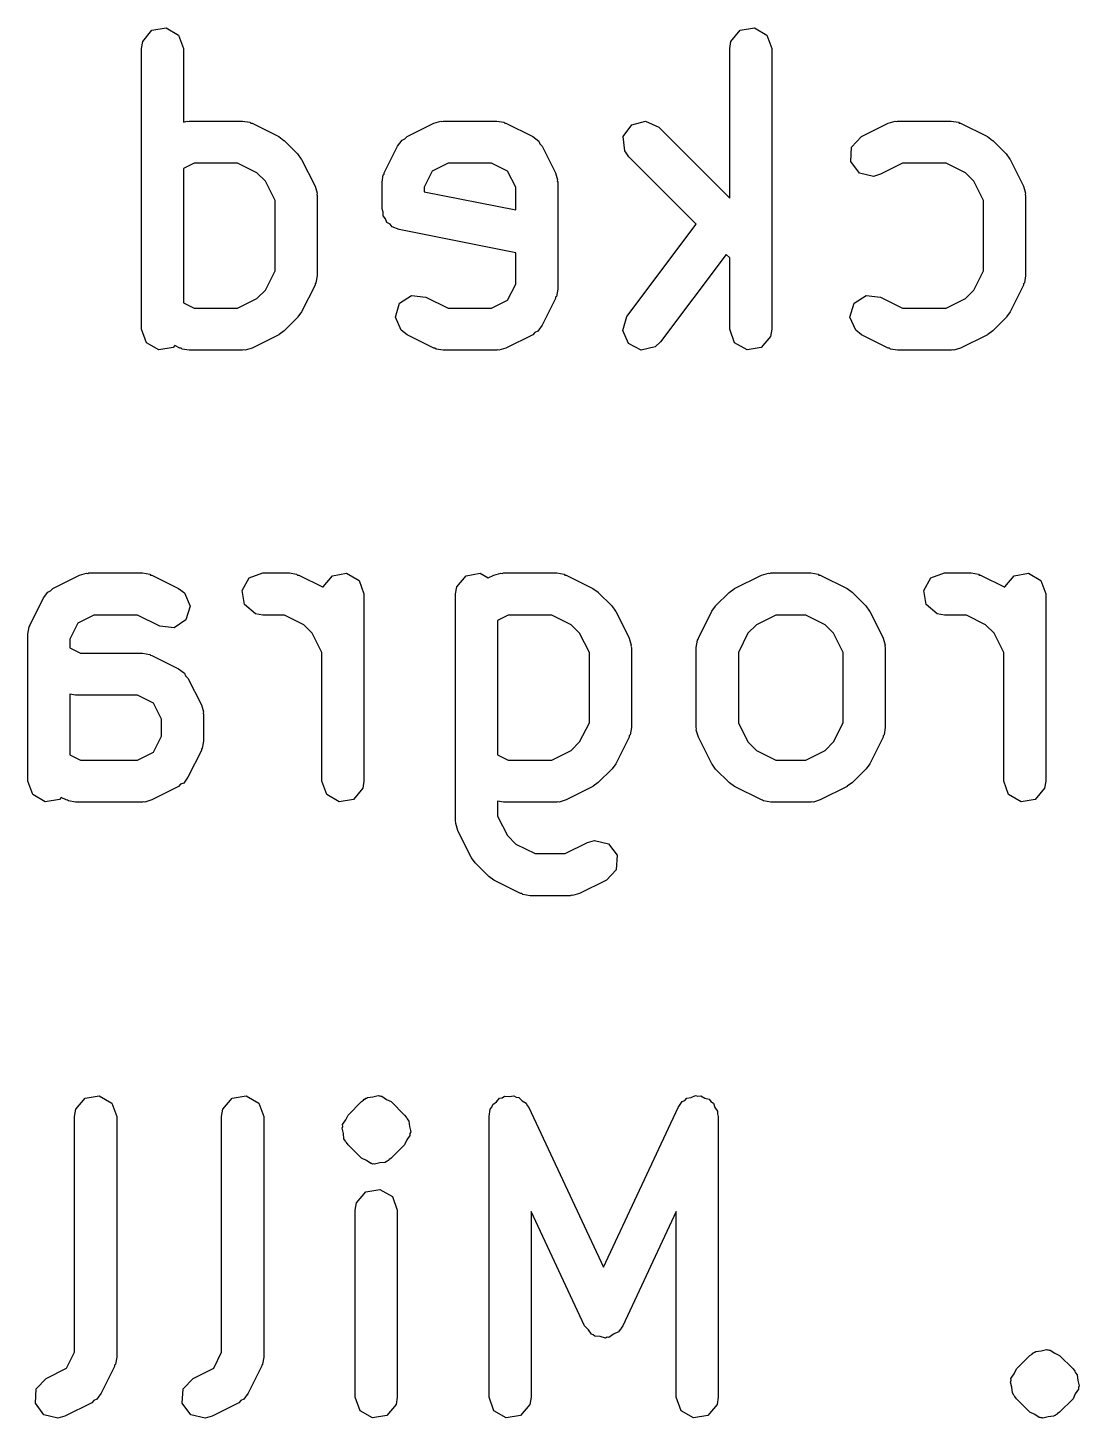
# Model space of a CAD drawing. Extents: x 83.8 to 115, y -109 to -88.6.
# Drawn here: x 99.592 to 103.337, y -93.527 to -88.573 of the extents above; entities that cross this region are included whole.
import ezdxf

# ---------------------------------------------------------------- set-up
doc = ezdxf.new("R2010")
doc.units = 0
doc.layers.add('BLACK', color=7, linetype='CONTINUOUS')

msp = doc.modelspace()

# ---------------------------------------------------------------- linework, layer by layer
at = {"layer": 'BLACK', "linetype": 'CONTINUOUS'}
for p, q in [((100.001, -88.6217), (100.034, -88.5824)), ((100.034, -88.5824), (100.084, -88.5735)), ((100.084, -88.5735), (100.129, -88.5992)), ((100.129, -88.5992), (100.146, -88.6474)), ((102.096, -88.6217), (102.129, -88.5824)), ((102.129, -88.5824), (102.18, -88.5735)), ((102.18, -88.5735), (102.224, -88.5992)), ((102.224, -88.5992), (102.242, -88.6474)), ((99.9964, -88.6474), (100.001, -88.6217)), ((99.9964, -89.6474), (99.9964, -88.6474)), ((100.146, -88.6474), (100.146, -88.9097)), ((102.092, -88.6474), (102.096, -88.6217)), ((102.092, -89.1806), (102.092, -88.6474)), ((102.242, -88.6474), (102.242, -89.6474)), ((100.146, -88.9097), (100.158, -88.9062)), ((100.158, -88.9062), (100.162, -88.9072)), ((100.162, -88.9072), (100.167, -88.9057)), ((100.167, -88.9057), (100.357, -88.9057)), ((100.357, -88.9057), (100.383, -88.9102)), ((100.383, -88.9102), (100.386, -88.9131)), ((100.386, -88.9131), (100.391, -88.9136)), ((100.391, -88.9136), (100.486, -88.9613)), ((100.943, -88.9613), (101.038, -88.9136)), ((101.038, -88.9136), (101.063, -88.9062)), ((101.063, -88.9062), (101.067, -88.9072)), ((101.067, -88.9072), (101.071, -88.9057)), ((101.071, -88.9057), (101.262, -88.9057)), ((101.262, -88.9057), (101.288, -88.9102)), ((101.288, -88.9102), (101.291, -88.9131)), ((101.291, -88.9131), (101.295, -88.9136)), ((101.295, -88.9136), (101.391, -88.9613)), ((101.743, -88.9193), (101.792, -88.906)), ((101.792, -88.906), (101.839, -88.9277)), ((102.562, -88.9613), (102.657, -88.9136)), ((102.657, -88.9136), (102.682, -88.9062)), ((102.682, -88.9062), (102.686, -88.9072)), ((102.686, -88.9072), (102.69, -88.9057)), ((102.69, -88.9057), (102.881, -88.9057)), ((102.881, -88.9057), (102.907, -88.9102)), ((102.907, -88.9102), (102.91, -88.9131)), ((102.91, -88.9131), (102.914, -88.9136)), ((102.914, -88.9136), (103.01, -88.9613)), ((100.486, -88.9613), (100.504, -88.9746)), ((100.935, -88.9694), (100.943, -88.9613)), ((101.391, -88.9613), (101.412, -88.9768)), ((101.713, -88.9613), (101.743, -88.9193)), ((101.718, -89.0124), (101.713, -88.9613)), ((101.839, -88.9277), (102.092, -89.1806)), ((102.526, -88.9985), (102.562, -88.9613)), ((103.01, -88.9613), (103.028, -88.9746)), ((100.504, -88.9746), (100.505, -88.9753)), ((100.505, -88.9753), (100.553, -89.0229)), ((100.861, -89.09), (100.909, -88.9948)), ((100.909, -88.9948), (100.925, -88.9739)), ((100.925, -88.9739), (100.935, -88.9694)), ((101.412, -88.9768), (101.416, -88.9871)), ((101.416, -88.9871), (101.424, -88.9948)), ((101.424, -88.9948), (101.472, -89.09)), ((101.733, -89.0337), (101.718, -89.0124)), ((102.523, -89.0497), (102.526, -88.9985)), ((103.028, -88.9746), (103.029, -88.9753)), ((103.029, -88.9753), (103.077, -89.0229)), ((100.184, -89.0557), (100.146, -89.0747)), ((100.339, -89.0557), (100.184, -89.0557)), ((100.408, -89.09), (100.339, -89.0557)), ((100.553, -89.0229), (100.566, -89.0413)), ((100.566, -89.0413), (100.567, -89.0424)), ((100.567, -89.0424), (100.615, -89.1376)), ((101.089, -89.0557), (101.032, -89.0842)), ((101.244, -89.0557), (101.089, -89.0557)), ((101.301, -89.0842), (101.244, -89.0557)), ((101.972, -89.2735), (101.733, -89.0337)), ((102.554, -89.0909), (102.523, -89.0497)), ((102.708, -89.0557), (102.629, -89.0954)), ((102.863, -89.0557), (102.708, -89.0557)), ((102.932, -89.09), (102.863, -89.0557)), ((103.077, -89.0229), (103.09, -89.0413)), ((103.09, -89.0413), (103.091, -89.0424)), ((103.091, -89.0424), (103.139, -89.1376)), ((100.146, -89.0747), (100.146, -89.5534)), ((100.438, -89.1204), (100.408, -89.09)), ((100.854, -89.1236), (100.858, -89.0979)), ((100.858, -89.0979), (100.861, -89.0945)), ((100.861, -89.0945), (100.861, -89.09)), ((101.032, -89.0842), (101.004, -89.1413)), ((101.33, -89.1413), (101.301, -89.0842)), ((101.472, -89.09), (101.479, -89.115)), ((101.479, -89.115), (101.478, -89.1194)), ((102.604, -89.1028), (102.554, -89.0909)), ((102.629, -89.0954), (102.604, -89.1028)), ((102.962, -89.1204), (102.932, -89.09)), ((100.473, -89.1889), (100.438, -89.1204)), ((100.615, -89.1376), (100.622, -89.1626)), ((100.622, -89.1626), (100.621, -89.167)), ((100.854, -89.2188), (100.854, -89.1236)), ((101.004, -89.1413), (101.004, -89.1573)), ((101.004, -89.1573), (101.33, -89.2226)), ((101.33, -89.2226), (101.33, -89.1413)), ((101.478, -89.1194), (101.48, -89.1236)), ((101.48, -89.1236), (101.48, -89.5045)), ((102.996, -89.1889), (102.962, -89.1204)), ((103.139, -89.1376), (103.146, -89.1626)), ((103.146, -89.1626), (103.145, -89.167)), ((100.473, -89.4392), (100.473, -89.1889)), ((100.621, -89.167), (100.623, -89.1712)), ((100.623, -89.1712), (100.623, -89.4569)), ((102.996, -89.4392), (102.996, -89.1889)), ((103.145, -89.167), (103.146, -89.1712)), ((103.146, -89.1712), (103.146, -89.4569)), ((100.858, -89.2305), (100.854, -89.2188)), ((100.858, -89.2428), (100.858, -89.2305)), ((100.866, -89.2538), (100.858, -89.2428)), ((100.871, -89.267), (100.866, -89.2538)), ((100.882, -89.2732), (100.871, -89.267)), ((100.89, -89.2829), (100.882, -89.2732)), ((100.914, -89.2924), (100.89, -89.2829)), ((101.33, -89.3755), (100.914, -89.2924)), ((101.726, -89.6024), (101.972, -89.2735)), ((101.33, -89.4868), (101.33, -89.3755)), ((102.08, -89.3806), (101.846, -89.6924)), ((102.092, -89.3927), (102.08, -89.3806)), ((102.092, -89.6474), (102.092, -89.3927)), ((100.438, -89.5077), (100.473, -89.4392)), ((100.623, -89.4569), (100.618, -89.4826)), ((102.962, -89.5077), (102.996, -89.4392)), ((103.146, -89.4569), (103.142, -89.4826)), ((100.408, -89.5381), (100.438, -89.5077)), ((100.615, -89.4904), (100.567, -89.5857)), ((100.618, -89.4826), (100.615, -89.486)), ((100.615, -89.486), (100.615, -89.4904)), ((101.301, -89.5439), (101.33, -89.4868)), ((101.48, -89.5045), (101.475, -89.5302)), ((102.932, -89.5381), (102.962, -89.5077)), ((103.139, -89.4904), (103.091, -89.5857)), ((103.142, -89.4826), (103.139, -89.486)), ((103.139, -89.486), (103.139, -89.4904)), ((100.146, -89.5534), (100.184, -89.5724)), ((100.339, -89.5724), (100.408, -89.5381)), ((100.901, -89.6043), (100.916, -89.5551)), ((100.916, -89.5551), (100.959, -89.5268)), ((100.959, -89.5268), (101.01, -89.5327)), ((101.01, -89.5327), (101.089, -89.5724)), ((101.244, -89.5724), (101.301, -89.5439)), ((101.472, -89.5381), (101.424, -89.6333)), ((101.475, -89.5302), (101.472, -89.5336)), ((101.472, -89.5336), (101.472, -89.5381)), ((102.52, -89.6043), (102.535, -89.5551)), ((102.535, -89.5551), (102.578, -89.5268)), ((102.578, -89.5268), (102.629, -89.5327)), ((102.629, -89.5327), (102.708, -89.5724)), ((102.863, -89.5724), (102.932, -89.5381)), ((100.184, -89.5724), (100.339, -89.5724)), ((100.553, -89.6052), (100.505, -89.6528)), ((100.554, -89.6037), (100.553, -89.6052)), ((100.567, -89.5857), (100.554, -89.6037)), ((100.922, -89.6513), (100.901, -89.6043)), ((101.089, -89.5724), (101.244, -89.5724)), ((101.711, -89.6515), (101.726, -89.6024)), ((102.541, -89.6513), (102.52, -89.6043)), ((102.708, -89.5724), (102.863, -89.5724)), ((103.077, -89.6052), (103.029, -89.6528)), ((103.078, -89.6037), (103.077, -89.6052)), ((103.091, -89.5857), (103.078, -89.6037)), ((100.014, -89.6956), (99.9964, -89.6474)), ((100.505, -89.6528), (100.487, -89.6657)), ((100.943, -89.6668), (100.922, -89.6513)), ((101.398, -89.6587), (101.391, -89.6668)), ((101.409, -89.6542), (101.398, -89.6587)), ((101.424, -89.6333), (101.409, -89.6542)), ((101.731, -89.6987), (101.711, -89.6515)), ((102.109, -89.6956), (102.092, -89.6474)), ((102.242, -89.6474), (102.237, -89.673)), ((102.562, -89.6668), (102.541, -89.6513)), ((103.029, -89.6528), (103.011, -89.6657)), ((100.058, -89.7212), (100.014, -89.6956)), ((100.115, -89.7053), (100.109, -89.7123)), ((100.133, -89.7145), (100.115, -89.7053)), ((100.486, -89.6668), (100.391, -89.7145)), ((100.487, -89.6657), (100.486, -89.6668)), ((101.038, -89.7145), (100.943, -89.6668)), ((101.391, -89.6668), (101.295, -89.7145)), ((101.777, -89.7218), (101.731, -89.6987)), ((101.846, -89.6924), (101.827, -89.7102)), ((102.154, -89.7212), (102.109, -89.6956)), ((102.237, -89.673), (102.204, -89.7123)), ((102.657, -89.7145), (102.562, -89.6668)), ((103.01, -89.6668), (102.914, -89.7145)), ((103.011, -89.6657), (103.01, -89.6668)), ((100.109, -89.7123), (100.058, -89.7212)), ((100.138, -89.715), (100.133, -89.7145)), ((100.141, -89.7179), (100.138, -89.715)), ((100.167, -89.7224), (100.141, -89.7179)), ((100.357, -89.7224), (100.167, -89.7224)), ((100.361, -89.7208), (100.357, -89.7224)), ((100.366, -89.7219), (100.361, -89.7208)), ((100.391, -89.7145), (100.366, -89.7219)), ((101.042, -89.715), (101.038, -89.7145)), ((101.046, -89.7179), (101.042, -89.715)), ((101.071, -89.7224), (101.046, -89.7179)), ((101.262, -89.7224), (101.071, -89.7224)), ((101.266, -89.7208), (101.262, -89.7224)), ((101.27, -89.7219), (101.266, -89.7208)), ((101.295, -89.7145), (101.27, -89.7219)), ((101.827, -89.7102), (101.777, -89.7218)), ((102.204, -89.7123), (102.154, -89.7212)), ((102.661, -89.715), (102.657, -89.7145)), ((102.665, -89.7179), (102.661, -89.715)), ((102.69, -89.7224), (102.665, -89.7179)), ((102.881, -89.7224), (102.69, -89.7224)), ((102.885, -89.7208), (102.881, -89.7224)), ((102.89, -89.7219), (102.885, -89.7208)), ((102.914, -89.7145), (102.89, -89.7219)), ((99.6807, -90.5713), (99.776, -90.5236)), ((99.776, -90.5236), (99.8009, -90.5162)), ((99.8009, -90.5162), (99.8053, -90.5172)), ((99.8053, -90.5172), (99.8095, -90.5157)), ((99.8095, -90.5157), (100, -90.5157)), ((100, -90.5157), (100.026, -90.5202)), ((100.026, -90.5202), (100.029, -90.5231)), ((100.029, -90.5231), (100.034, -90.5236)), ((100.034, -90.5236), (100.129, -90.5713)), ((100.355, -90.5777), (100.38, -90.5333)), ((100.38, -90.5333), (100.429, -90.5157)), ((100.429, -90.5157), (100.524, -90.5157)), ((100.524, -90.5157), (100.549, -90.5202)), ((100.549, -90.5202), (100.553, -90.5231)), ((100.553, -90.5231), (100.557, -90.5236)), ((100.557, -90.5236), (100.644, -90.5667)), ((100.644, -90.5651), (100.677, -90.5258)), ((100.677, -90.5258), (100.727, -90.5169)), ((100.727, -90.5169), (100.772, -90.5425)), ((100.772, -90.5425), (100.789, -90.5907)), ((101.12, -90.5651), (101.153, -90.5258)), ((101.153, -90.5258), (101.203, -90.5169)), ((101.203, -90.5169), (101.232, -90.5335)), ((101.232, -90.5335), (101.252, -90.5236)), ((101.252, -90.5236), (101.277, -90.5162)), ((101.277, -90.5162), (101.281, -90.5172)), ((101.281, -90.5172), (101.286, -90.5157)), ((101.286, -90.5157), (101.476, -90.5157)), ((101.476, -90.5157), (101.502, -90.5202)), ((101.502, -90.5202), (101.505, -90.5231)), ((101.505, -90.5231), (101.51, -90.5236)), ((101.51, -90.5236), (101.605, -90.5713)), ((102.109, -90.5713), (102.205, -90.5236)), ((102.205, -90.5236), (102.23, -90.5162)), ((102.23, -90.5162), (102.234, -90.5172)), ((102.234, -90.5172), (102.238, -90.5157)), ((102.238, -90.5157), (102.381, -90.5157)), ((102.381, -90.5157), (102.407, -90.5202)), ((102.407, -90.5202), (102.41, -90.5231)), ((102.41, -90.5231), (102.414, -90.5236)), ((102.414, -90.5236), (102.51, -90.5713)), ((102.783, -90.5777), (102.809, -90.5333)), ((102.809, -90.5333), (102.857, -90.5157)), ((102.857, -90.5157), (102.952, -90.5157)), ((102.952, -90.5157), (102.978, -90.5202)), ((102.978, -90.5202), (102.981, -90.5231)), ((102.981, -90.5231), (102.986, -90.5236)), ((102.986, -90.5236), (103.072, -90.5667)), ((103.072, -90.5651), (103.105, -90.5258)), ((103.105, -90.5258), (103.156, -90.5169)), ((103.156, -90.5169), (103.2, -90.5425)), ((103.2, -90.5425), (103.218, -90.5907)), ((99.6472, -90.6048), (99.6627, -90.5839)), ((99.6627, -90.5839), (99.673, -90.5794)), ((99.673, -90.5794), (99.6807, -90.5713)), ((100.129, -90.5713), (100.15, -90.5868)), ((100.15, -90.5868), (100.17, -90.6338)), ((100.364, -90.6282), (100.355, -90.5777)), ((100.644, -90.5667), (100.644, -90.5651)), ((100.789, -90.5907), (100.789, -91.2574)), ((101.115, -90.5907), (101.12, -90.5651)), ((101.115, -91.4002), (101.115, -90.5907)), ((101.605, -90.5713), (101.623, -90.5846)), ((101.623, -90.5846), (101.624, -90.5853)), ((101.624, -90.5853), (101.672, -90.6329)), ((102.042, -90.6329), (102.09, -90.5853)), ((102.09, -90.5853), (102.108, -90.5724)), ((102.108, -90.5724), (102.109, -90.5713)), ((102.51, -90.5713), (102.528, -90.5846)), ((102.528, -90.5846), (102.529, -90.5853)), ((102.529, -90.5853), (102.577, -90.6329)), ((102.792, -90.6282), (102.783, -90.5777)), ((103.072, -90.5667), (103.072, -90.5651)), ((103.218, -90.5907), (103.218, -91.2574)), ((99.5996, -90.7), (99.6472, -90.6048)), ((100.17, -90.6338), (100.155, -90.683)), ((100.403, -90.6612), (100.364, -90.6282)), ((101.672, -90.6329), (101.685, -90.6513)), ((102.028, -90.6524), (102.042, -90.6344)), ((102.042, -90.6344), (102.042, -90.6329)), ((102.577, -90.6329), (102.59, -90.6513)), ((102.831, -90.6612), (102.792, -90.6282)), ((99.5991, -90.7045), (99.5996, -90.7)), ((99.7702, -90.6942), (99.7417, -90.7513)), ((99.8272, -90.6657), (99.7702, -90.6942)), ((99.9823, -90.6657), (99.8272, -90.6657)), ((100.062, -90.7054), (99.9823, -90.6657)), ((100.155, -90.683), (100.113, -90.7113)), ((100.429, -90.6657), (100.403, -90.6612)), ((100.506, -90.6657), (100.429, -90.6657)), ((100.575, -90.7), (100.506, -90.6657)), ((100.605, -90.7304), (100.575, -90.7)), ((101.303, -90.6657), (101.265, -90.6847)), ((101.265, -90.6847), (101.265, -91.1634)), ((101.458, -90.6657), (101.303, -90.6657)), ((101.527, -90.7), (101.458, -90.6657)), ((101.557, -90.7304), (101.527, -90.7)), ((101.685, -90.6513), (101.686, -90.6524)), ((101.686, -90.6524), (101.734, -90.7476)), ((101.981, -90.7476), (102.028, -90.6524)), ((102.187, -90.7), (102.157, -90.7304)), ((102.256, -90.6657), (102.187, -90.7)), ((102.363, -90.6657), (102.256, -90.6657)), ((102.432, -90.7), (102.363, -90.6657)), ((102.462, -90.7304), (102.432, -90.7)), ((102.59, -90.6513), (102.591, -90.6524)), ((102.591, -90.6524), (102.639, -90.7476)), ((102.857, -90.6657), (102.831, -90.6612)), ((102.935, -90.6657), (102.857, -90.6657)), ((103.003, -90.7), (102.935, -90.6657)), ((103.034, -90.7304), (103.003, -90.7)), ((99.5917, -90.7336), (99.5962, -90.7079)), ((99.5917, -91.2574), (99.5917, -90.7336)), ((99.5962, -90.7079), (99.5991, -90.7045)), ((100.113, -90.7113), (100.062, -90.7054)), ((100.639, -90.7989), (100.605, -90.7304)), ((101.592, -90.7989), (101.557, -90.7304)), ((101.734, -90.7476), (101.741, -90.7726)), ((101.98, -90.7521), (101.981, -90.7476)), ((102.157, -90.7304), (102.123, -90.7989)), ((102.496, -90.7989), (102.462, -90.7304)), ((102.639, -90.7476), (102.646, -90.7726)), ((103.068, -90.7989), (103.034, -90.7304)), ((99.7417, -90.7513), (99.7417, -90.7825)), ((99.7417, -90.7825), (99.7796, -90.8014)), ((100.639, -91.2574), (100.639, -90.7989)), ((101.592, -91.0492), (101.592, -90.7989)), ((101.741, -90.7726), (101.74, -90.777)), ((101.74, -90.777), (101.742, -90.7812)), ((101.742, -90.7812), (101.742, -91.0669)), ((101.973, -90.7812), (101.977, -90.7555)), ((101.973, -91.0669), (101.973, -90.7812)), ((101.977, -90.7555), (101.98, -90.7521)), ((102.123, -90.7989), (102.123, -91.0492)), ((102.496, -91.0492), (102.496, -90.7989)), ((102.646, -90.7726), (102.645, -90.777)), ((102.645, -90.777), (102.646, -90.7812)), ((102.646, -90.7812), (102.646, -91.0669)), ((103.068, -91.2574), (103.068, -90.7989)), ((99.7796, -90.8014), (100, -90.8014)), ((100, -90.8014), (100.026, -90.806)), ((100.026, -90.806), (100.029, -90.8088)), ((100.029, -90.8088), (100.034, -90.8093)), ((100.034, -90.8093), (100.129, -90.857)), ((100.129, -90.857), (100.15, -90.8725)), ((100.15, -90.8725), (100.154, -90.8828)), ((100.154, -90.8828), (100.162, -90.8905)), ((100.162, -90.8905), (100.21, -90.9857)), ((99.7619, -90.9514), (99.7417, -90.9479)), ((99.7417, -90.9479), (99.7417, -91.1634)), ((99.9823, -90.9514), (99.7619, -90.9514)), ((100.039, -90.9799), (99.9823, -90.9514)), ((100.068, -91.037), (100.039, -90.9799)), ((100.21, -90.9857), (100.217, -91.0107)), ((100.068, -91.0968), (100.068, -91.037)), ((100.217, -91.0107), (100.216, -91.0151)), ((100.216, -91.0151), (100.218, -91.0193)), ((100.218, -91.0193), (100.218, -91.1145)), ((101.557, -91.1177), (101.592, -91.0492)), ((101.737, -91.0926), (101.734, -91.096)), ((101.734, -91.096), (101.734, -91.1004)), ((101.742, -91.0669), (101.737, -91.0926)), ((101.974, -91.0711), (101.973, -91.0669)), ((101.973, -91.0755), (101.974, -91.0711)), ((101.981, -91.1004), (101.973, -91.0755)), ((102.123, -91.0492), (102.157, -91.1177)), ((102.462, -91.1177), (102.496, -91.0492)), ((102.642, -91.0926), (102.639, -91.096)), ((102.639, -91.096), (102.639, -91.1004)), ((102.646, -91.0669), (102.642, -91.0926)), ((100.039, -91.1539), (100.068, -91.0968)), ((100.213, -91.1402), (100.21, -91.1436)), ((100.21, -91.1436), (100.21, -91.1481)), ((100.218, -91.1145), (100.213, -91.1402)), ((101.527, -91.1481), (101.557, -91.1177)), ((101.734, -91.1004), (101.686, -91.1957)), ((102.028, -91.1957), (101.981, -91.1004)), ((102.157, -91.1177), (102.187, -91.1481)), ((102.432, -91.1481), (102.462, -91.1177)), ((102.639, -91.1004), (102.591, -91.1957)), ((99.7417, -91.1634), (99.7796, -91.1824)), ((99.7796, -91.1824), (99.9823, -91.1824)), ((99.9823, -91.1824), (100.039, -91.1539)), ((100.21, -91.1481), (100.162, -91.2433)), ((101.265, -91.1634), (101.303, -91.1824)), ((101.303, -91.1824), (101.458, -91.1824)), ((101.458, -91.1824), (101.527, -91.1481)), ((101.686, -91.1957), (101.673, -91.2137)), ((102.029, -91.1968), (102.028, -91.1957)), ((102.187, -91.1481), (102.256, -91.1824)), ((102.256, -91.1824), (102.363, -91.1824)), ((102.363, -91.1824), (102.432, -91.1481)), ((102.591, -91.1957), (102.578, -91.2137)), ((100.162, -91.2433), (100.147, -91.2642)), ((101.672, -91.2152), (101.624, -91.2628)), ((101.673, -91.2137), (101.672, -91.2152)), ((102.042, -91.2152), (102.029, -91.1968)), ((102.09, -91.2628), (102.042, -91.2152)), ((102.577, -91.2152), (102.529, -91.2628)), ((102.578, -91.2137), (102.577, -91.2152)), ((99.6092, -91.3056), (99.5917, -91.2574)), ((100.129, -91.2768), (100.034, -91.3245)), ((100.136, -91.2687), (100.129, -91.2768)), ((100.147, -91.2642), (100.136, -91.2687)), ((100.657, -91.3056), (100.639, -91.2574)), ((100.785, -91.283), (100.752, -91.3223)), ((100.789, -91.2574), (100.785, -91.283)), ((101.605, -91.2768), (101.51, -91.3245)), ((101.606, -91.2757), (101.605, -91.2768)), ((101.624, -91.2628), (101.606, -91.2757)), ((102.091, -91.2635), (102.09, -91.2628)), ((102.109, -91.2768), (102.091, -91.2635)), ((102.205, -91.3245), (102.109, -91.2768)), ((102.51, -91.2768), (102.414, -91.3245)), ((102.511, -91.2757), (102.51, -91.2768)), ((102.529, -91.2628), (102.511, -91.2757)), ((103.085, -91.3056), (103.068, -91.2574)), ((103.213, -91.283), (103.18, -91.3223)), ((103.218, -91.2574), (103.213, -91.283)), ((99.6536, -91.3312), (99.6092, -91.3056)), ((99.7042, -91.3223), (99.6536, -91.3312)), ((99.7101, -91.3153), (99.7042, -91.3223)), ((99.7284, -91.3245), (99.7101, -91.3153)), ((99.7328, -91.325), (99.7284, -91.3245)), ((99.7363, -91.3279), (99.7328, -91.325)), ((99.7619, -91.3324), (99.7363, -91.3279)), ((100, -91.3324), (99.7619, -91.3324)), ((100.004, -91.3308), (100, -91.3324)), ((100.009, -91.3319), (100.004, -91.3308)), ((100.034, -91.3245), (100.009, -91.3319)), ((100.701, -91.3312), (100.657, -91.3056)), ((100.752, -91.3223), (100.701, -91.3312)), ((101.286, -91.3324), (101.265, -91.3288)), ((101.265, -91.3288), (101.265, -91.3825)), ((101.476, -91.3324), (101.286, -91.3324)), ((101.48, -91.3308), (101.476, -91.3324)), ((101.485, -91.3319), (101.48, -91.3308)), ((101.51, -91.3245), (101.485, -91.3319)), ((102.209, -91.325), (102.205, -91.3245)), ((102.212, -91.3279), (102.209, -91.325)), ((102.238, -91.3324), (102.212, -91.3279)), ((102.381, -91.3324), (102.238, -91.3324)), ((102.385, -91.3308), (102.381, -91.3324)), ((102.39, -91.3319), (102.385, -91.3308)), ((102.414, -91.3245), (102.39, -91.3319)), ((103.13, -91.3312), (103.085, -91.3056)), ((103.18, -91.3223), (103.13, -91.3312)), ((101.265, -91.3825), (101.3, -91.451)), ((101.117, -91.4045), (101.115, -91.4002)), ((101.116, -91.4088), (101.117, -91.4045)), ((101.123, -91.4338), (101.116, -91.4088)), ((101.171, -91.529), (101.123, -91.4338)), ((101.3, -91.451), (101.33, -91.4815)), ((101.33, -91.4815), (101.399, -91.5157)), ((101.506, -91.5157), (101.586, -91.476)), ((101.586, -91.476), (101.61, -91.4686)), ((101.61, -91.4686), (101.66, -91.4805)), ((101.66, -91.4805), (101.691, -91.5217)), ((101.172, -91.5301), (101.171, -91.529)), ((101.185, -91.5485), (101.172, -91.5301)), ((101.399, -91.5157), (101.506, -91.5157)), ((101.691, -91.5217), (101.688, -91.5729)), ((101.233, -91.5961), (101.185, -91.5485)), ((101.688, -91.5729), (101.653, -91.6102)), ((101.234, -91.5968), (101.233, -91.5961)), ((101.252, -91.6102), (101.234, -91.5968)), ((101.347, -91.6578), (101.252, -91.6102)), ((101.653, -91.6102), (101.557, -91.6578)), ((101.352, -91.6583), (101.347, -91.6578)), ((101.355, -91.6612), (101.352, -91.6583)), ((101.381, -91.6657), (101.355, -91.6612)), ((101.524, -91.6657), (101.381, -91.6657)), ((101.528, -91.6642), (101.524, -91.6657)), ((101.532, -91.6652), (101.528, -91.6642)), ((101.557, -91.6578), (101.532, -91.6652)), ((99.7958, -92.3874), (99.8464, -92.3785)), ((99.8464, -92.3785), (99.8908, -92.4042)), ((100.32, -92.3874), (100.37, -92.3785)), ((100.37, -92.3785), (100.415, -92.4042)), ((100.798, -92.3871), (100.802, -92.3844)), ((100.802, -92.3844), (100.821, -92.3827)), ((100.821, -92.3827), (100.84, -92.3777)), ((100.84, -92.3777), (100.843, -92.3791)), ((100.843, -92.3791), (100.846, -92.3785)), ((100.846, -92.3785), (100.849, -92.3802)), ((100.849, -92.3802), (100.853, -92.3799)), ((100.853, -92.3799), (100.869, -92.3911)), ((101.282, -92.3857), (101.29, -92.3799)), ((101.29, -92.3799), (101.306, -92.3814)), ((101.306, -92.3814), (101.323, -92.3785)), ((101.323, -92.3785), (101.331, -92.3835)), ((101.331, -92.3835), (101.341, -92.3844)), ((101.341, -92.3844), (101.353, -92.396)), ((101.939, -92.3874), (101.955, -92.3846)), ((101.955, -92.3846), (101.97, -92.3777)), ((101.97, -92.3777), (101.979, -92.3803)), ((101.979, -92.3803), (101.989, -92.3785)), ((101.989, -92.3785), (102.003, -92.3867)), ((99.7583, -92.4524), (99.7629, -92.4267)), ((99.7629, -92.4267), (99.7958, -92.3874)), ((99.8908, -92.4042), (99.9083, -92.4524)), ((100.282, -92.4524), (100.287, -92.4267)), ((100.287, -92.4267), (100.32, -92.3874)), ((100.415, -92.4042), (100.432, -92.4524)), ((100.733, -92.447), (100.78, -92.3993)), ((100.78, -92.3993), (100.788, -92.3937)), ((100.788, -92.3937), (100.79, -92.3909)), ((100.79, -92.3909), (100.794, -92.3901)), ((100.794, -92.39), (100.796, -92.3874)), ((100.794, -92.3901), (100.794, -92.39)), ((100.796, -92.3874), (100.798, -92.3871)), ((100.869, -92.3911), (100.886, -92.3993)), ((100.886, -92.3993), (100.934, -92.447)), ((101.235, -92.4524), (101.239, -92.4267)), ((101.239, -92.4267), (101.245, -92.4191)), ((101.245, -92.4191), (101.248, -92.4094)), ((101.248, -92.4094), (101.261, -92.4)), ((101.261, -92.4), (101.272, -92.3874)), ((101.272, -92.3874), (101.282, -92.3857)), ((101.353, -92.396), (101.367, -92.4042)), ((101.367, -92.4042), (101.37, -92.4136)), ((101.37, -92.4136), (101.377, -92.4207)), ((101.377, -92.4207), (101.643, -92.9893)), ((101.643, -92.9893), (101.908, -92.4207)), ((101.908, -92.4207), (101.923, -92.3993)), ((101.923, -92.3993), (101.932, -92.3951)), ((101.932, -92.3951), (101.939, -92.3874)), ((102.003, -92.3867), (102.019, -92.391)), ((102.019, -92.391), (102.025, -92.3992)), ((102.025, -92.3992), (102.034, -92.4042)), ((102.034, -92.4042), (102.039, -92.4196)), ((102.039, -92.4196), (102.049, -92.433)), ((102.049, -92.433), (102.048, -92.443)), ((99.7583, -93.2918), (99.7583, -92.4524)), ((99.9083, -92.4524), (99.9083, -93.3095)), ((100.282, -93.2918), (100.282, -92.4524)), ((100.432, -92.4524), (100.432, -93.3095)), ((100.713, -92.4806), (100.724, -92.4646)), ((100.714, -92.4873), (100.713, -92.4806)), ((100.724, -92.4646), (100.733, -92.447)), ((100.934, -92.447), (100.94, -92.4551)), ((100.94, -92.4551), (100.942, -92.457)), ((100.942, -92.457), (100.943, -92.4602)), ((100.943, -92.4602), (100.949, -92.4683)), ((100.949, -92.4683), (100.951, -92.4877)), ((101.235, -93.4524), (101.235, -92.4524)), ((102.048, -92.443), (102.051, -92.4524)), ((102.051, -92.4524), (102.051, -93.4524)), ((100.711, -92.4935), (100.714, -92.4873)), ((100.716, -92.5123), (100.711, -92.4935)), ((100.718, -92.5317), (100.716, -92.5123)), ((100.723, -92.5398), (100.718, -92.5317)), ((100.953, -92.5194), (100.942, -92.5354)), ((100.951, -92.4877), (100.956, -92.5065)), ((100.956, -92.5065), (100.953, -92.5127)), ((100.953, -92.5127), (100.953, -92.5194)), ((100.724, -92.543), (100.723, -92.5398)), ((100.727, -92.5449), (100.724, -92.543)), ((100.733, -92.553), (100.727, -92.5449)), ((100.78, -92.6007), (100.733, -92.553)), ((100.934, -92.553), (100.886, -92.6007)), ((100.942, -92.5354), (100.934, -92.553)), ((100.798, -92.6089), (100.78, -92.6007)), ((100.814, -92.6201), (100.798, -92.6089)), ((100.817, -92.6198), (100.814, -92.6201)), ((100.82, -92.6215), (100.817, -92.6198)), ((100.824, -92.6209), (100.82, -92.6215)), ((100.827, -92.6223), (100.824, -92.6209)), ((100.846, -92.6173), (100.827, -92.6223)), ((100.865, -92.6156), (100.846, -92.6173)), ((100.869, -92.6129), (100.865, -92.6156)), ((100.871, -92.6126), (100.869, -92.6129)), ((100.873, -92.61), (100.871, -92.6126)), ((100.876, -92.6091), (100.873, -92.6099)), ((100.873, -92.6099), (100.873, -92.61)), ((100.878, -92.6063), (100.876, -92.6091)), ((100.886, -92.6007), (100.878, -92.6063)), ((100.763, -92.7601), (100.796, -92.7208)), ((100.796, -92.7208), (100.846, -92.7119)), ((100.846, -92.7119), (100.891, -92.7375)), ((100.758, -92.7857), (100.763, -92.7601)), ((100.891, -92.7375), (100.908, -92.7857)), ((100.758, -93.4524), (100.758, -92.7857)), ((100.908, -92.7857), (100.908, -93.4524)), ((101.575, -93.1984), (101.385, -92.7904)), ((101.385, -92.7904), (101.385, -93.4524)), ((101.901, -92.7904), (101.711, -93.1984)), ((101.901, -93.4524), (101.901, -92.7904)), ((101.589, -93.2121), (101.575, -93.1984)), ((101.6, -93.2281), (101.589, -93.2121)), ((101.696, -93.2197), (101.678, -93.2279)), ((101.702, -93.2116), (101.696, -93.2197)), ((101.704, -93.2097), (101.702, -93.2116)), ((101.705, -93.2065), (101.704, -93.2097)), ((101.711, -93.1984), (101.705, -93.2065)), ((101.606, -93.2298), (101.6, -93.2281)), ((101.611, -93.2346), (101.606, -93.2298)), ((101.631, -93.2363), (101.611, -93.2346)), ((101.649, -93.2414), (101.631, -93.2363)), ((101.656, -93.2385), (101.649, -93.2414)), ((101.662, -93.2391), (101.656, -93.2385)), ((101.678, -93.2279), (101.662, -93.2391)), ((99.7298, -93.3489), (99.7583, -93.2918)), ((99.9083, -93.3095), (99.9038, -93.3352)), ((100.254, -93.3489), (100.282, -93.2918)), ((100.432, -93.3095), (100.428, -93.3352)), ((103.114, -93.3517), (103.161, -93.3041)), ((103.161, -93.3041), (103.169, -93.2984)), ((103.169, -93.2984), (103.171, -93.2957)), ((103.171, -93.2957), (103.174, -93.2948)), ((103.174, -93.2948), (103.175, -93.2947)), ((103.175, -93.2947), (103.177, -93.2922)), ((103.177, -93.2922), (103.179, -93.2918)), ((103.179, -93.2918), (103.183, -93.2892)), ((103.183, -93.2892), (103.202, -93.2875)), ((103.202, -93.2875), (103.221, -93.2824)), ((103.221, -93.2824), (103.224, -93.2839)), ((103.224, -93.2839), (103.227, -93.2833)), ((103.227, -93.2833), (103.23, -93.285)), ((103.23, -93.285), (103.234, -93.2847)), ((103.234, -93.2847), (103.25, -93.2959)), ((103.25, -93.2959), (103.267, -93.3041)), ((103.267, -93.3041), (103.315, -93.3517)), ((99.6569, -93.3853), (99.7298, -93.3489)), ((99.9004, -93.3431), (99.8528, -93.4383)), ((99.9009, -93.3386), (99.9004, -93.3431)), ((99.9038, -93.3352), (99.9009, -93.3386)), ((100.181, -93.3853), (100.254, -93.3489)), ((100.424, -93.3431), (100.377, -93.4383)), ((100.425, -93.3386), (100.424, -93.3431)), ((100.428, -93.3352), (100.425, -93.3386)), ((103.094, -93.3854), (103.105, -93.3694)), ((103.105, -93.3694), (103.114, -93.3517)), ((103.315, -93.3517), (103.321, -93.3598)), ((103.321, -93.3598), (103.323, -93.3617)), ((103.323, -93.3617), (103.324, -93.365)), ((103.324, -93.365), (103.33, -93.3731)), ((103.33, -93.3731), (103.332, -93.3925)), ((99.6186, -93.4738), (99.6217, -93.4226)), ((99.6217, -93.4226), (99.6569, -93.3853)), ((100.142, -93.4738), (100.145, -93.4226)), ((100.145, -93.4226), (100.181, -93.3853)), ((103.092, -93.3982), (103.095, -93.3921)), ((103.097, -93.417), (103.092, -93.3982)), ((103.095, -93.3921), (103.094, -93.3854)), ((103.099, -93.4365), (103.097, -93.417)), ((103.334, -93.4242), (103.323, -93.4401)), ((103.332, -93.3925), (103.337, -93.4113)), ((103.337, -93.4113), (103.334, -93.4174)), ((103.334, -93.4174), (103.334, -93.4242)), ((99.6492, -93.515), (99.6186, -93.4738)), ((99.8193, -93.4718), (99.724, -93.5195)), ((99.827, -93.4637), (99.8193, -93.4718)), ((99.8373, -93.4592), (99.827, -93.4637)), ((99.8528, -93.4383), (99.8373, -93.4592)), ((100.173, -93.515), (100.142, -93.4738)), ((100.343, -93.4718), (100.248, -93.5195)), ((100.351, -93.4637), (100.343, -93.4718)), ((100.361, -93.4592), (100.351, -93.4637)), ((100.377, -93.4383), (100.361, -93.4592)), ((100.776, -93.5006), (100.758, -93.4524)), ((100.908, -93.4524), (100.904, -93.478)), ((101.252, -93.5006), (101.235, -93.4524)), ((101.385, -93.4524), (101.38, -93.478)), ((101.919, -93.5006), (101.901, -93.4524)), ((102.051, -93.4524), (102.047, -93.478)), ((103.104, -93.4446), (103.099, -93.4365)), ((103.105, -93.4478), (103.104, -93.4446)), ((103.108, -93.4497), (103.105, -93.4478)), ((103.114, -93.4578), (103.108, -93.4497)), ((103.161, -93.5054), (103.114, -93.4578)), ((103.315, -93.4578), (103.267, -93.5054)), ((103.323, -93.4401), (103.315, -93.4578)), ((99.699, -93.5269), (99.6492, -93.515)), ((99.724, -93.5195), (99.699, -93.5269)), ((100.223, -93.5269), (100.173, -93.515)), ((100.248, -93.5195), (100.223, -93.5269)), ((100.82, -93.5262), (100.776, -93.5006)), ((100.871, -93.5173), (100.82, -93.5262)), ((100.904, -93.478), (100.871, -93.5173)), ((101.296, -93.5262), (101.252, -93.5006)), ((101.347, -93.5173), (101.296, -93.5262)), ((101.38, -93.478), (101.347, -93.5173)), ((101.963, -93.5262), (101.919, -93.5006)), ((102.014, -93.5173), (101.963, -93.5262)), ((102.047, -93.478), (102.014, -93.5173)), ((103.179, -93.5136), (103.161, -93.5054)), ((103.195, -93.5248), (103.179, -93.5136)), ((103.227, -93.5221), (103.208, -93.5271)), ((103.246, -93.5204), (103.227, -93.5221)), ((103.25, -93.5177), (103.246, -93.5204)), ((103.252, -93.5173), (103.25, -93.5177)), ((103.254, -93.5148), (103.252, -93.5173)), ((103.257, -93.5138), (103.254, -93.5147)), ((103.254, -93.5147), (103.254, -93.5148)), ((103.259, -93.5111), (103.257, -93.5138)), ((103.267, -93.5054), (103.259, -93.5111)), ((103.198, -93.5245), (103.195, -93.5248)), ((103.201, -93.5262), (103.198, -93.5245)), ((103.205, -93.5256), (103.201, -93.5262)), ((103.208, -93.5271), (103.205, -93.5256))]:
    msp.add_line(p, q, dxfattribs=at)

doc.saveas('drawing.dxf')
